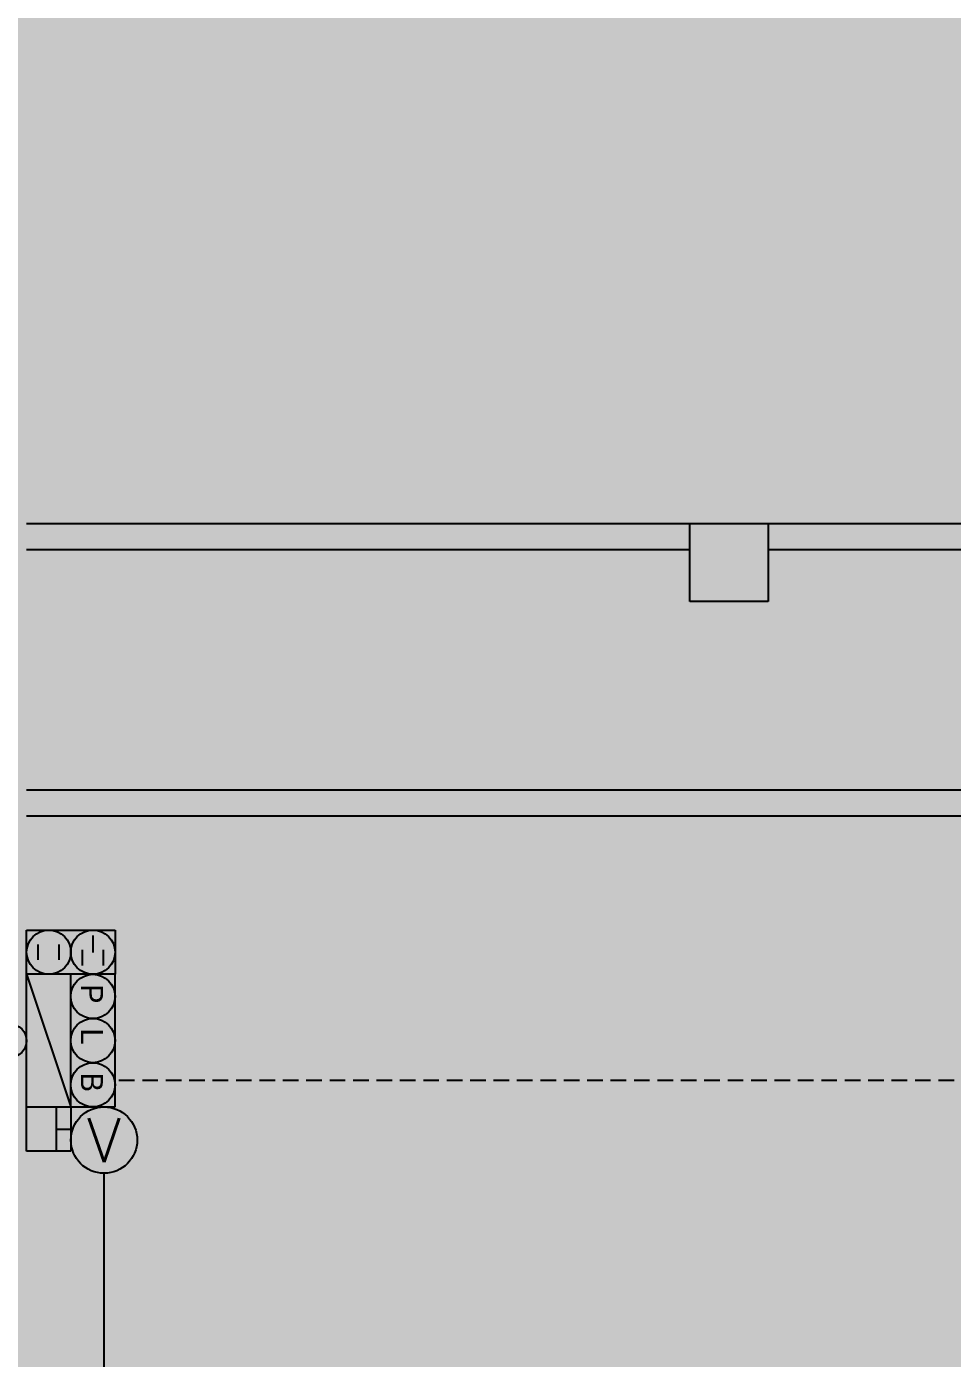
# Model space of a CAD drawing. Header units: millimetres. Extents: x 1710 to 94914, y 1329 to 63037.
# Drawn here: x 14981 to 22099, y 38026 to 48265 of the extents above; entities that cross this region are included whole.
import ezdxf
from ezdxf.enums import TextEntityAlignment as Align

# ---------------------------------------------------------------- set-up
doc = ezdxf.new("R2010")
doc.units = ezdxf.units.MM
doc.header["$LTSCALE"] = 120
doc.linetypes.add('HIDDENX2', pattern=[0.75, 0.5, -0.25])
for name, color, linetype in [('ARCH', 9, 'Continuous'), ('EM-SOCKET', 2, 'Continuous'), ('fire', 2, 'Continuous'), ('fire-l', 4, 'Continuous'), ('STROBE', 1, 'Continuous'), ('공사제외', 5, 'Continuous')]:
    doc.layers.add(name, color=color, linetype=linetype)
doc.styles.add('ghs', font='')
doc.styles.get("Standard").update_dxf_attribs({"font": 'SIMPLEX.shx'})
doc.styles.get('ghs').set_extended_font_data('Dotum')

# ---------------------------------------------------------------- blocks, each defined once
blk = doc.blocks.new('e-04')
at = {"layer": 'fire'}
for p, q in [((-3, 4), (-3, 0)), ((3, 4), (-3, 4)), ((3, 0), (3, 4)), ((3, 2), (-3, 2)), ((-3, 0), (3, 2)), ((3, 0), (-3, 0))]:
    blk.add_line(p, q, dxfattribs=at)
for centre in [(-2, 3), (0, 3), (2, 3)]:
    blk.add_circle(centre, 1, dxfattribs=at)
blk.add_solid([(-3, 0), (3, 2), (3, 0), (3, 2)], dxfattribs=at)
at = {"layer": 'fire', "color": 1, "style": 'ghs'}
for s, p in [('P', (-2.55, 2.452)), ('L', (-0.55, 2.452)), ('B', (1.45, 2.452))]:
    blk.add_text(s, height=1, dxfattribs=at).set_placement(p)
blk = doc.blocks.new('e-31-1')
at = {"layer": 'fire'}
for p, q in [((-1, 0), (-1, 2)), ((-1, 2), (1, 2)), ((0, 1.333), (0, 2)), ((1, 2), (1, 0)), ((-1, 1.333), (1, 1.333)), ((1, 0), (-1, 0))]:
    blk.add_line(p, q, dxfattribs=at)
blk = doc.blocks.new('e-07')
at = {"layer": 'fire'}
blk.add_circle((0, 1.5), 1.5, dxfattribs=at)
at = {"layer": 'STROBE'}
blk.add_line((0, 3), (0, 2.99), dxfattribs=at)
at = {"layer": 'fire', "color": 1}
blk.add_text('V', height=2, dxfattribs=at).set_placement((0, 1.5), align=Align.MIDDLE)
blk = doc.blocks.new('e-09')
at = {"layer": 'EM-SOCKET'}
blk.add_line((-2, 2), (2, 2), dxfattribs=at)
at = {"layer": 'fire'}
for p, q in [((-2, 0), (-2, 2)), ((2, 2), (2, 0)), ((-1.479, 0.649), (-1.479, 1.353)), ((-0.521, 0.649), (-0.521, 1.353)), ((1, 1.75), (1, 0.99)), ((0.521, 0.4), (0.521, 1.103)), ((1.479, 0.4), (1.479, 1.103)), ((2, 0), (-2, 0))]:
    blk.add_line(p, q, dxfattribs=at)
for centre in [(-1, 1), (1, 1)]:
    blk.add_circle(centre, 1, dxfattribs=at)
blk = doc.blocks.new('13')
at = {"layer": 'fire'}
blk.add_line((0.53, 0.53), (3.873, 3.873), dxfattribs=at)
blk.add_circle((0, 0), 0.75, dxfattribs=at)
blk.add_solid([(1.81, 2.4), (2.4, 1.81), (3.873, 3.873)], dxfattribs=at)

msp = doc.modelspace()

# ---------------------------------------------------------------- hatches: boundary and pattern name
at = {"layer": '공사제외', "linetype": 'Continuous'}
msp.add_hatch(color=253, dxfattribs=at).paths.add_polyline_path([(23571.3, 52274.1), (10031.3, 52274.1), (10031.3, 28344.3), (23571.3, 28344.3)])

# ---------------------------------------------------------------- linework, layer by layer
at = {"layer": 'ARCH', "color": 9}
for p, q in [((14981.3, 44444.2, 0), (20081.3, 44444.2, 0)), ((20081.3, 44444.2, 0), (20681.3, 44444.2, 0)), ((20081.3, 43844.2, 0), (20081.3, 44444.2, 0)), ((20081.3, 44444.2, 0), (20681.3, 44444.2, 0)), ((20081.3, 43844.2, 0), (20081.3, 44444.2, 0)), ((20681.3, 44444.2, 0), (20681.3, 43844.2, 0)), ((20681.3, 44444.2, 0), (20681.3, 43844.2, 0)), ((20681.3, 44444.2, 0), (23571.3, 44444.2, 0)), ((14981.3, 44244.2, 0), (20081.3, 44244.2, 0)), ((20681.3, 44244.2, 0), (23571.3, 44244.2, 0)), ((20681.3, 43844.2, 0), (20081.3, 43844.2, 0)), ((20681.3, 43844.2, 0), (20081.3, 43844.2, 0)), ((14981.3, 42398.1, 0), (23571.3, 42398.1, 0)), ((14981.3, 42198.1, 0), (23571.3, 42198.1, 0))]:
    msp.add_line(p, q, dxfattribs=at)
at = {"layer": 'fire-l', "color": 6, "linetype": 'HIDDENX2', "ltscale": 2}
msp.add_line((25171.3, 40162.7, 0), (15661.3, 40162.7, 0), dxfattribs=at)
at = {"layer": 'fire-l', "elevation": 0}
msp.add_lwpolyline([(20117.7, 36149.2), (15776.3, 36149.2, -0.4142136), (15576.3, 36349.2), (15576.3, 39449.3)], format="xyb", dxfattribs=at)

# ---------------------------------------------------------------- block references
at = {"layer": 'fire-l', "xscale": 170, "yscale": 170, "zscale": 170}
for name, p in [('e-09', (15321.3, 40979.3, 0)), ('e-07', (15576.3, 39449.3, 0))]:
    msp.add_blockref(name, p, dxfattribs=at)
for name, p, rotation in [('e-04', (14981.3, 40469.3, 0), 269.9999999999999), ('13', (14853.8, 40468.5, 0), 179.859154498503), ('e-31-1', (14981.3, 39789.3, 0), 269.9999999999999)]:
    msp.add_blockref(name, p, dxfattribs=dict(at, rotation=rotation))

doc.saveas('drawing.dxf')
